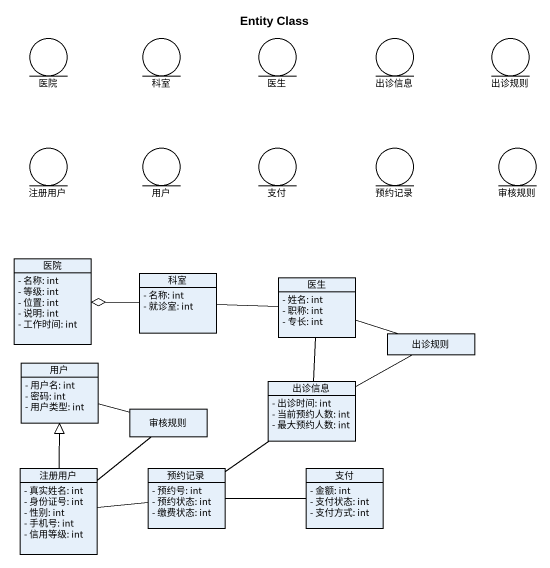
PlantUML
@startuml
title Entity Class
allowmixing
hide circle
hide empty members
skinparam classAttributeIconSize 0
entity 医院
entity 科室
entity 医生
entity 出诊信息
entity 出诊规则
entity 注册用户
entity 用户
entity 支付
entity 预约记录
entity 审核规则
class "医院" as 医院_2 {
  - 名称: int
  - 等级: int
  - 位置: int
  - 说明: int
  - 工作时间: int
}
class "科室" as 科室_2 {
  - 名称: int
  - 就诊室: int
}
class "医生" as 医生_2 {
  - 姓名: int
  - 职称: int
  - 专长: int
}
class "出诊规则" as 出诊规则_2
class "用户" as 用户_2 {
  - 用户名: int
  - 密码: int
  - 用户类型: int
}
class "出诊信息" as 出诊信息_2 {
  - 出诊时间: int
  - 当前预约人数: int
  - 最大预约人数: int
}
class "审核规则" as 审核规则_2
class "注册用户" as 注册用户_2 {
  - 真实姓名: int
  - 身份证号: int
  - 性别: int
  - 手机号: int
  - 信用等级: int
}
class "预约记录" as 预约记录_2 {
  - 预约号: int
  - 预约状态: int
  - 缴费状态: int
}
class "支付" as 支付_2 {
  - 金额: int
  - 支付状态: int
  - 支付方式: int
}
科室_2 -left-o 医院_2
科室_2 -right- 医生_2
医生_2 -right- 出诊规则_2
医生_2 -- 出诊信息_2
出诊规则_2 -left- 出诊信息_2
用户_2 -right- 审核规则_2
出诊信息_2 -- 预约记录_2
注册用户_2 -up-|> 用户_2
注册用户_2 -up- 审核规则_2
预约记录_2 -left- 注册用户_2
支付_2 -left- 预约记录_2
@enduml
